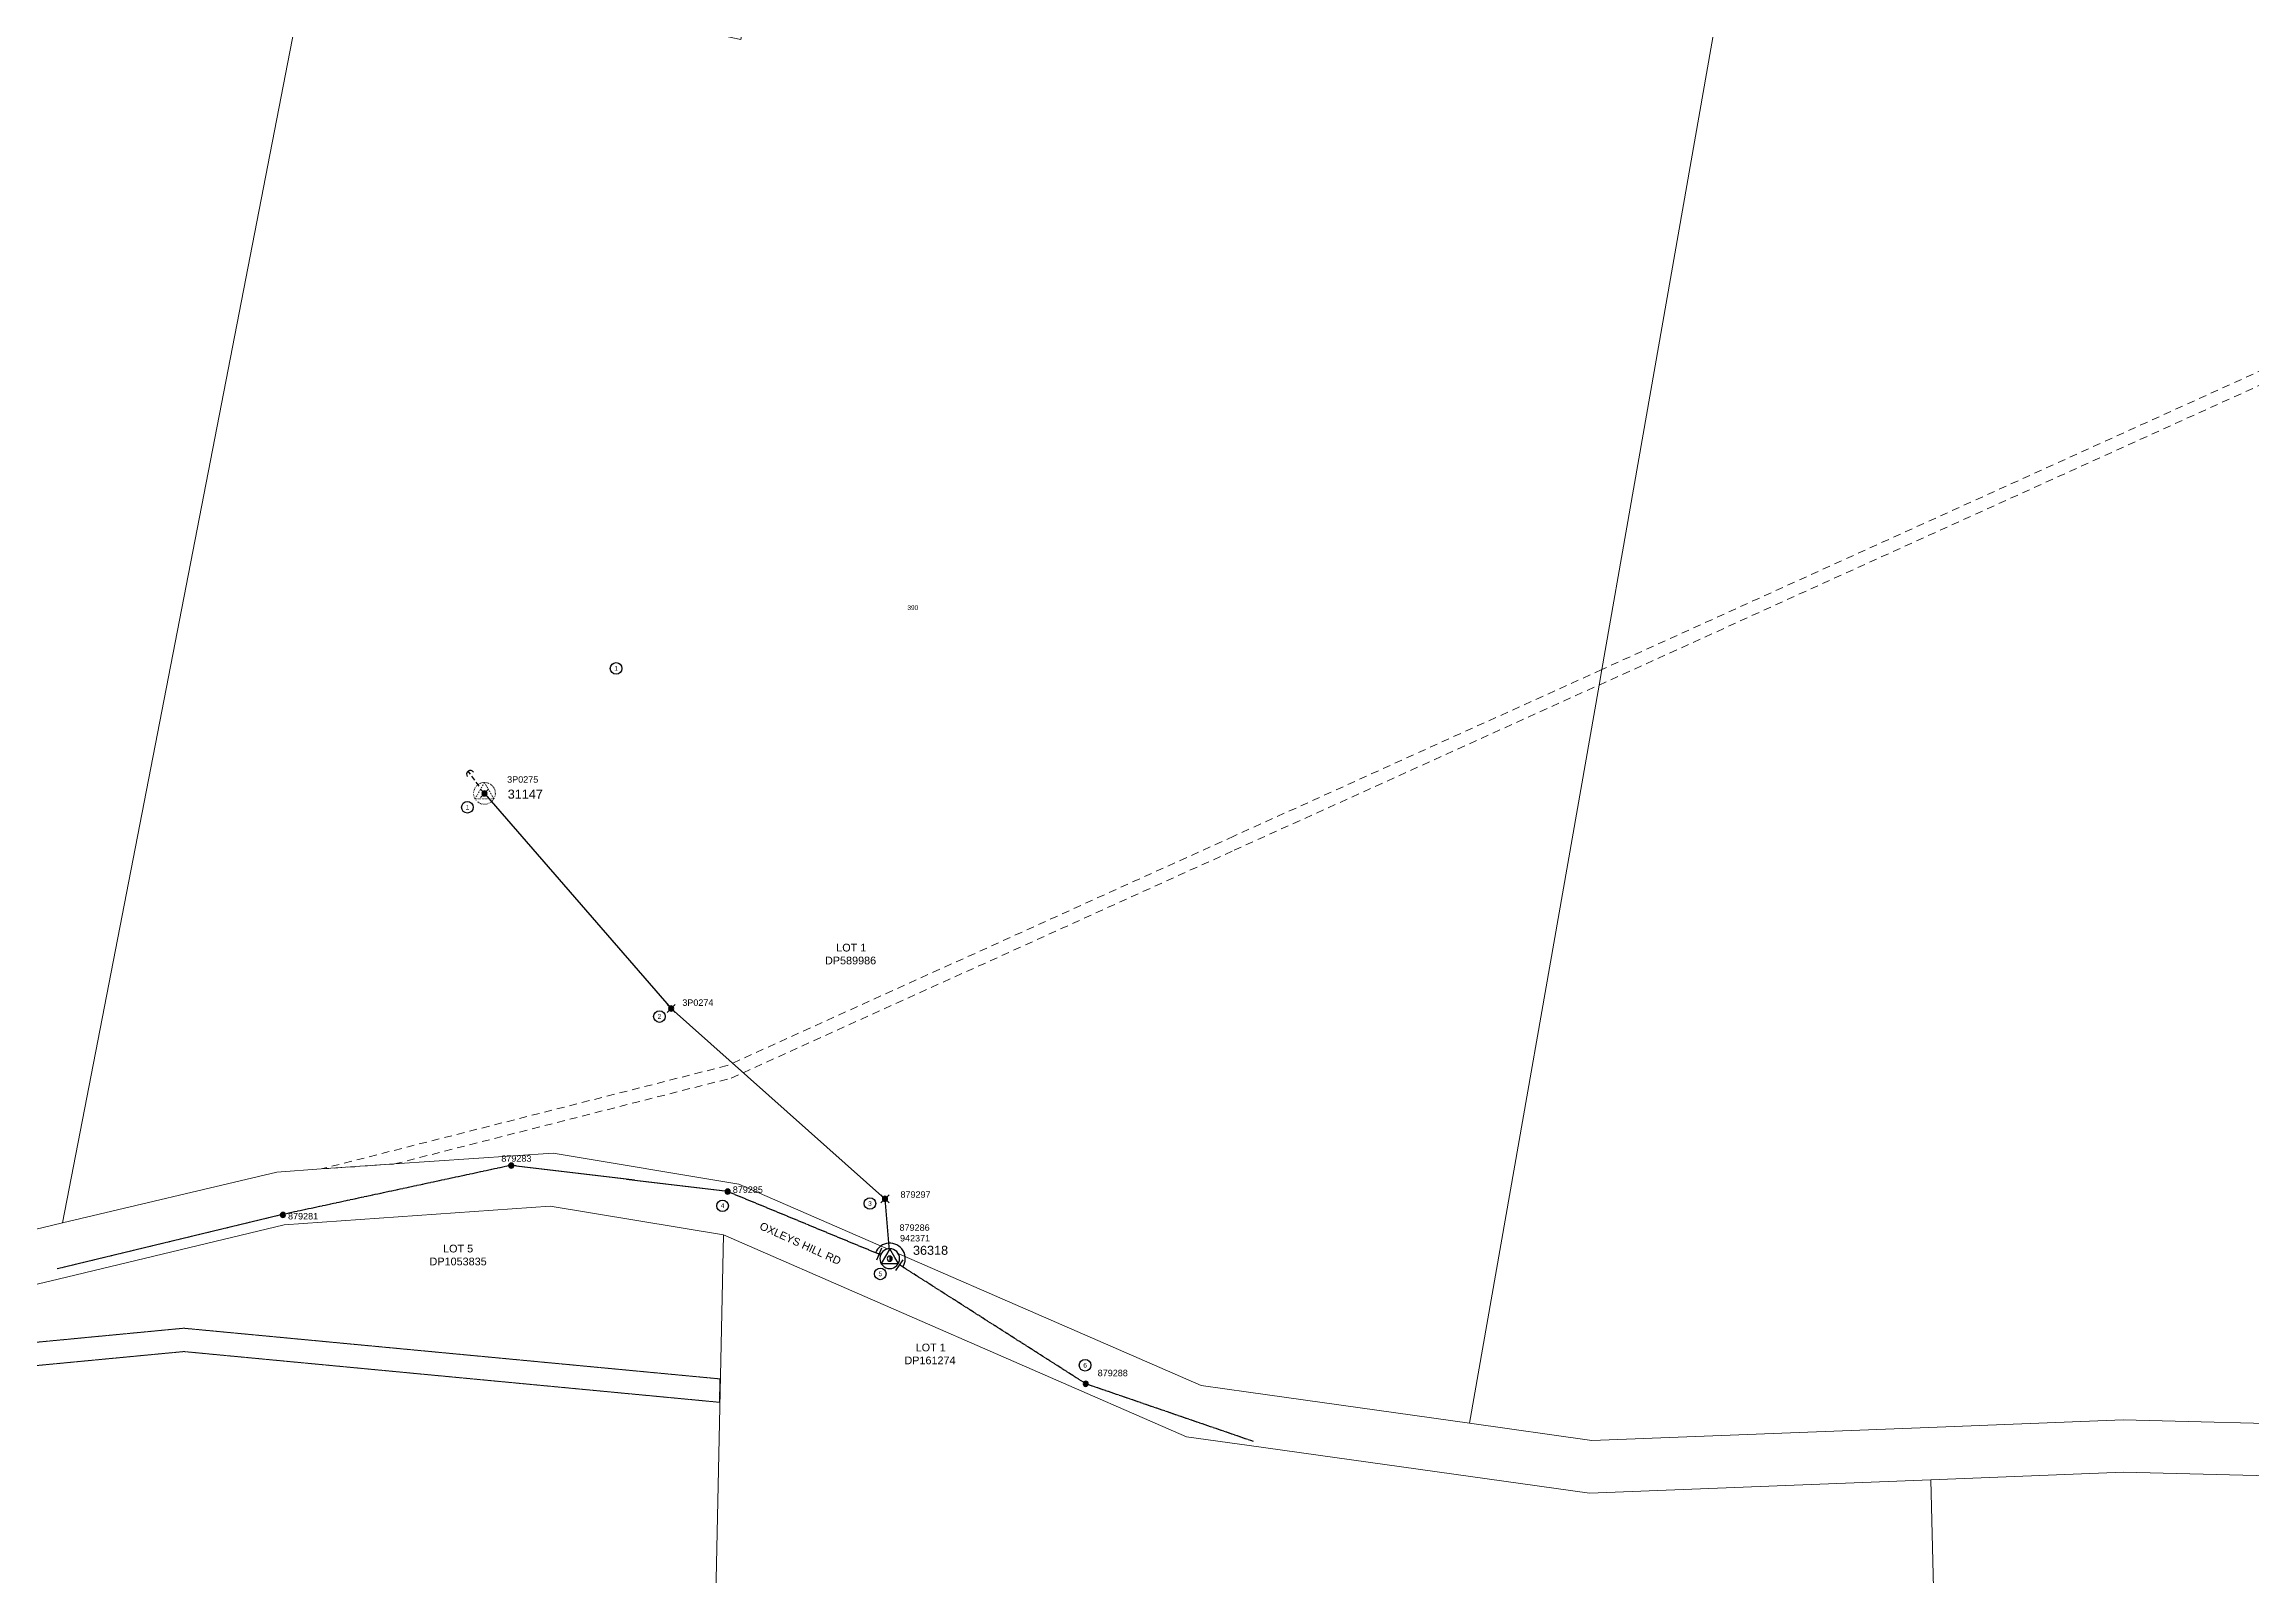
# Model space of a CAD drawing. Header units: metres. Extents: x 256900 to 260596, y 6180686 to 6182802.
# Drawn here: x 258568 to 259423, y 6181521 to 6182114 of the extents above; entities that cross this region are included whole.
import ezdxf
from ezdxf.enums import TextEntityAlignment as Align

# ---------------------------------------------------------------- set-up
doc = ezdxf.new("R2010")
doc.units = ezdxf.units.M
for name, pattern in [('Cable Exist OH', [1, 1, 0]), ('Dash', [5, 3, -2]), ('DASHED2', [9.525, 6.35, -3.175]), ('DOT', [0.25, 0, -0.25]), ('HIDDEN', [0.375, 0.25, -0.125]), ('HIDDEN2', [0.1875, 0.125, -0.0625])]:
    doc.linetypes.add(name, pattern=pattern)
doc.layers.get('0').update_dxf_attribs({"color": 6})
for name, color, linetype, lineweight in [('Cadastre Easements_SP_EXT', 9, 'Continuous', 5), ('Cadastre Land Parcels_SP_EXT', 9, 'Continuous', 5), ('Cadastre Other Property_SP_EXT', 9, 'HIDDEN', 5), ('Cadastre Roads_SP_EXT', 9, 'Continuous', 5)]:
    doc.layers.add(name, color=color, linetype=linetype, lineweight=lineweight)
for name, color, linetype in [('Equip_HV_NEW', 2, 'Continuous'), ('Mains_HV_MOD', 3, 'Continuous'), ('Mains_HV_NEW_Hardwired', 7, 'Continuous'), ('Notes', 7, 'Continuous'), ('Notes_HV_MISC', 7, 'Continuous'), ('Notes_SP_MISC', 7, 'Continuous'), ('Notes_SP_NEW', 2, 'Continuous'), ('OH_Details_SP_MISC', 7, 'Continuous'), ('Sub_SP_TR_HV_LV_SL_LS_EXT', 7, 'Continuous'), ('Sub_SP_TR_HV_LV_SL_LS_NEW', 2, 'Continuous'), ('SupportsOH_SP_MISC', 7, 'Continuous'), ('SupportsOH_SP_TR_HV_LV_SL_EXT', 7, 'Continuous'), ('SupportsOH_SP_TR_HV_LV_SL_MOD', 3, 'Continuous'), ('SupportsOH_SP_TR_HV_LV_SL_NEW', 2, 'Continuous'), ('SupportsUG_SP_LV_EXT', 7, 'Continuous')]:
    doc.layers.add(name, color=color, linetype=linetype)
doc.styles.add('iecARIAL', font='arial.ttf', dxfattribs={"height": 2})
doc.styles.add('POLE_LABEL', font='arial.ttf')
doc.styles.get("Standard").update_dxf_attribs({"font": 'arial.ttf'})
doc.linetypes.add('Cable Rem', pattern='A,6.5,-0.001,["X",Standard,S=2.5,R=0,X=0,Y=-1.27],-0.001', length=6.502)

# ---------------------------------------------------------------- blocks, each defined once
blk = doc.blocks.new('POLE_EXT')
blk.add_hatch(color=256).paths.add_polyline_path([(-1, 0, 1), (1, 0, 1)])
blk.add_lwpolyline([(-1, 0, 1), (1, 0, 1)], format="xyb", close=True)
for tag, height, flags, p in [('pNumber', 2.5, 8, (-17.84, 2.07)), ('OWNED_BY', 0.2, 9, (1.35, -0.4)), ('SPECIAL_USE', 0.2, 9, (1.35, -0.8)), ('STATE', 0.2, 9, (1.35, -1)), ('cLV', 0.2, 9, (1.35, -1.4)), ('hDepth', 0.2, 9, (1.35, -1.6)), ('hDia', 0.2, 9, (1.35, -1.8)), ('cHV', 0.2, 9, (1.35, -2)), ('cLinedev', 0.2, 9, (1.35, -3.4)), ('pExisting', 0.2, 9, (1.35, -3.8)), ('pFooting', 0.2, 9, (1.35, -4.4)), ('pNew', 0.2, 9, (1.35, -4.6)), ('pRelocate', 0.2, 9, (1.35, -5)), ('pRemove', 0.2, 9, (1.35, -5.2)), ('pReplace', 0.2, 9, (1.35, -5.4)), ('pStay', 0.2, 9, (1.35, -5.6)), ('pType', 0.2, 9, (1.35, -5.8)), ('cspan', 0.2, 9, (1.35, -6)), ('STREETNAME', 0.2, 9, (1.35, -6.2)), ('SUBURB', 0.2, 9, (1.35, -6.4)), ('OPERATED_BY', 0.2, 9, (1.36, -7.01)), ('PARENT', 0.2, 9, (1.35, -0.6)), ('USAGE', 0.2, 9, (1.35, -1.2)), ('LBRACKET', 0.2, 9, (1.35, -2.2)), ('LExisting', 0.2, 9, (1.35, -2.4)), ('LANTNUMBER', 0.2, 9, (1.35, -2.6)), ('LOther', 0.2, 9, (1.35, -2.8)), ('LRemove', 0.2, 9, (1.35, -3)), ('LEGEND', 0.2, 9, (1.35, -3.2)), ('LOCATION', 0.2, 9, (1.35, -3.6)), ('PFNUMBER', 0.2, 9, (1.35, -4)), ('NEWPFNUMBER', 0.2, 9, (1.35, -4.2)), ('NOTES', 0.2, 9, (1.35, -6.6)), ('MAINTAINED_BY', 0.2, 9, (1.36, -6.81))]:
    blk.add_attdef(tag, text='', height=height, dxfattribs=dict(flags=flags)).set_placement(p, align=Align.MIDDLE_LEFT)
at = {"style": 'POLE_LABEL'}
for tag, height, flags, p in [('STRUCTURE_PLANT_NUMBER', 0.2, 9, (1.35, 0.03)), ('ASSET_NUM', 2.5, 8, (2, 2)), ('STREET_CODE', 0.2, 9, (1.35, -0.2))]:
    blk.add_attdef(tag, text='', height=height, dxfattribs=dict(at, flags=flags)).set_placement(p, align=Align.MIDDLE_LEFT)
at = {"flags": 1}
blk.add_attdef('Z', (1.35, -7.33), '', height=0.2, dxfattribs=at)
blk = doc.blocks.new('SUB_POLE_DEL')
at = {"linetype": 'DOT', "lineweight": 5}
blk.add_lwpolyline([(-4.22, 0, 1), (4.22, 0, 1)], format="xyb", close=True, dxfattribs=at)
blk.add_lwpolyline([(-3.66, -2.11), (3.66, -2.11), (0, 4.22)], close=True, dxfattribs=at)
for tag, height, flags, p in [('STREET_CODE', 0.2, 9, (1.5, 0)), ('ASSET_NUM', 2.5, 8, (2, 2)), ('OPERATED_BY', 0.2, 9, (1.5, -0.2)), ('Z', 0.2, 1, (1.5, -0.6)), ('MAINTAINED_BY', 0.2, 9, (1.5, -0.4))]:
    blk.add_attdef(tag, text='', height=height, dxfattribs=dict(flags=flags)).set_placement(p, align=Align.MIDDLE_LEFT)
blk = doc.blocks.new('POLE_DEL')
h = blk.add_hatch(color=256)
edge = h.paths.add_edge_path()
edge.add_arc((0, 0), 1, 180, 360)
edge.add_arc((0, 0), 1, 0, 180)
for p, q in [((-1.58, 1.58), (1.58, -1.58)), ((-1.58, -1.58), (1.58, 1.58))]:
    blk.add_line(p, q)
blk.add_lwpolyline([(-1, 0, 1), (1, 0, 1)], format="xyb", close=True)
at = {"flags": 1}
blk.add_attdef('Z', (0, 0), '', height=0.2, dxfattribs=at)
for tag, height, flags, p in [('pNumber', 2.5, 8, (0, 2.07)), ('OWNED_BY', 0.2, 9, (0, -0.4)), ('SPECIAL_USE', 0.2, 9, (0, -0.6)), ('STATE', 0.2, 9, (0, -0.8)), ('cLV', 0.2, 9, (0, -1.2)), ('cHV', 0.2, 9, (0, -1.8)), ('cLinedev', 0.2, 9, (0, -3.2)), ('cspan', 0.2, 9, (0, -5.6)), ('SUBURB', 0.2, 9, (0, -5.8)), ('STREETNAME', 0.2, 9, (0, -6)), ('USAGE', 0.2, 9, (0, -1)), ('hDepth', 0.2, 9, (0, -1.4)), ('hDia', 0.2, 9, (0, -1.6)), ('LBRACKET', 0.2, 9, (0, -2)), ('LExisting', 0.2, 9, (0, -2.2)), ('LANTNUMBER', 0.2, 9, (0, -2.4)), ('LOther', 0.2, 9, (0, -2.6)), ('LRemove', 0.2, 9, (0, -2.8)), ('LEGEND', 0.2, 9, (0, -3)), ('pExisting', 0.2, 9, (0, -3.4)), ('PFNUMBER', 0.2, 9, (0, -3.6)), ('NEWPFNUMBER', 0.2, 9, (0, -3.8)), ('pFooting', 0.2, 9, (0, -4)), ('pNew', 0.2, 9, (0, -4.2)), ('pRelocate', 0.2, 9, (0, -4.6)), ('pRemove', 0.2, 9, (0, -4.8)), ('pReplace', 0.2, 9, (0, -5)), ('pStay', 0.2, 9, (0, -5.2)), ('pType', 0.2, 9, (0, -5.4)), ('LOCATION', 0.2, 9, (0, -6.2)), ('NOTES', 0.2, 9, (0, -6.4))]:
    blk.add_attdef(tag, text='', height=height, dxfattribs=dict(flags=flags)).set_placement(p, align=Align.MIDDLE_LEFT)
at = {"style": 'POLE_LABEL', "flags": 9}
blk.add_attdef('STREET_CODE', text='', height=0.2, dxfattribs=at).set_placement((0, -0.2), align=Align.MIDDLE_LEFT)
blk = doc.blocks.new('DUCT_INDICATOR')
blk.add_circle((0, 0), 2.25)
blk.add_attdef('CODE', text='', height=1.8).set_placement((0, 0), align=Align.MIDDLE_CENTER)
at = {"flags": 1}
blk.add_attdef('Z', (0, 0), '', height=0.2, dxfattribs=at)
blk = doc.blocks.new('STAY_DEL')
at = {"linetype": 'DASHED2', "ltscale": 0.3}
blk.add_line((0, 0), (-7.17, 0), dxfattribs=at)
blk.add_arc((-5.67, 0), 1.5, 90, 270)
blk = doc.blocks.new('SUB_POLE_NEW')
blk.add_wipeout([(-3.84, 0), (-3.81, -0.48), (-3.72, -0.95), (-3.57, -1.41), (-3.37, -1.85), (-3.11, -2.26), (-2.8, -2.63), (-2.45, -2.96), (-2.06, -3.24), (-1.63, -3.47), (-1.19, -3.65), (-0.72, -3.77), (-0.24, -3.83), (0.24, -3.83), (0.72, -3.77), (1.19, -3.65), (1.63, -3.47), (2.06, -3.24), (2.45, -2.96), (2.8, -2.63), (3.11, -2.26), (3.37, -1.85), (3.57, -1.41), (3.72, -0.95), (3.81, -0.48), (3.84, 0), (3.81, 0.48), (3.72, 0.95), (3.57, 1.41), (3.37, 1.85), (3.11, 2.26), (2.8, 2.63), (2.45, 2.96), (2.06, 3.24), (1.63, 3.47), (1.19, 3.65), (0.72, 3.77), (0.24, 3.83), (-0.24, 3.83), (-0.72, 3.77), (-1.19, 3.65), (-1.63, 3.47), (-2.06, 3.24), (-2.45, 2.96), (-2.8, 2.63), (-3.11, 2.26), (-3.37, 1.85), (-3.57, 1.41), (-3.72, 0.95), (-3.81, 0.48)])
blk.add_lwpolyline([(-3.84, 0, 1), (3.84, 0, 1)], format="xyb", close=True)
blk.add_lwpolyline([(1.94, 0.47), (0, 3.84), (-3.33, -1.92), (3.33, -1.92)], close=True)
for tag, height, flags, p in [('STREET_CODE', 0.2, 9, (1.5, 0)), ('ASSET_NUM', 3.5, 8, (2, 2)), ('CONSTRUCTED_VOLTAGE', 0.2, 9, (1.5, -0.2)), ('OPERATING_VOLTAGE', 0.2, 9, (1.5, -0.6)), ('OPERATED_BY', 0.2, 9, (1.5, -0.8)), ('ORIENTATION', 0.2, 9, (1.5, -1.2)), ('OWNED_BY', 0.2, 9, (1.5, -1.4)), ('SECONDARY_VOLTAGE', 0.2, 9, (1.5, -1.6)), ('STATE', 0.2, 9, (1.5, -1.8)), ('SUBSTATION_TYPE', 0.2, 9, (1.5, -2)), ('SUBURB', 0.2, 9, (1.5, -2.6)), ('STREETNAME', 0.2, 9, (1.5, -2.8)), ('Z', 0.2, 1, (1.5, -3.4)), ('NO_PHASES', 0.2, 9, (1.5, -0.4)), ('MAINTAINED_BY', 0.2, 9, (1.5, -1)), ('USAGE', 0.2, 9, (1.5, -2.2)), ('LEGEND', 0.2, 9, (1.5, -2.4)), ('LOCATION', 0.2, 9, (1.5, -3)), ('NOTES', 0.2, 9, (1.5, -3.2))]:
    blk.add_attdef(tag, text='', height=height, dxfattribs=dict(flags=flags)).set_placement(p, align=Align.MIDDLE_LEFT)
blk = doc.blocks.new('POLE_REPLACE_NEW')
for tag, flags, p in [('cspan', 9, (1.5, -5.6)), ('SUBURB', 9, (1.5, -5.8)), ('STREETNAME', 9, (1.5, -6)), ('OPERATED_BY', 9, (1.5, -6.6)), ('Z', 1, (1.5, -7)), ('pType', 9, (1.5, -5.4)), ('LOCATION', 9, (1.5, -6.2)), ('NOTES', 9, (1.5, -6.4)), ('MAINTAINED_BY', 9, (1.5, -6.8))]:
    blk.add_attdef(tag, text='', height=0.2, dxfattribs=dict(flags=flags)).set_placement(p, align=Align.MIDDLE_LEFT)
blk.add_wipeout([(0, 1), (-0.13, 0.99), (-0.25, 0.97), (-0.37, 0.93), (-0.48, 0.88), (-0.59, 0.81), (-0.68, 0.73), (-0.77, 0.64), (-0.84, 0.54), (-0.9, 0.43), (-0.95, 0.31), (-0.98, 0.19), (-1, 0.06), (-1, -0.06), (-0.98, -0.19), (-0.95, -0.31), (-0.9, -0.43), (-0.84, -0.54), (-0.77, -0.64), (-0.68, -0.73), (-0.59, -0.81), (-0.48, -0.88), (-0.37, -0.93), (-0.25, -0.97), (-0.13, -0.99), (0, -1), (0.13, -0.99), (0.25, -0.97), (0.37, -0.93), (0.48, -0.88), (0.59, -0.81), (0.68, -0.73), (0.77, -0.64), (0.84, -0.54), (0.9, -0.43), (0.95, -0.31), (0.98, -0.19), (1, -0.06), (1, 0.06), (0.98, 0.19), (0.95, 0.31), (0.9, 0.43), (0.84, 0.54), (0.77, 0.64), (0.68, 0.73), (0.59, 0.81), (0.48, 0.88), (0.37, 0.93), (0.25, 0.97), (0.13, 0.99)])
h = blk.add_hatch(color=256)
edge = h.paths.add_edge_path()
edge.add_arc((0, 0), 1, 270, 450)
edge.add_line((0, 1), (0, -1))
blk.add_lwpolyline([(0, 1), (0, -1)])
at = {"lineweight": -3}
blk.add_arc((0, 0), 1, 90, 270, dxfattribs=at)
blk.add_arc((0, 0), 1, 270, 90)
at = {"style": 'POLE_LABEL', "flags": 9}
blk.add_attdef('STRUCTURE_PLANT_NUMBER', text='', height=0.2, dxfattribs=at).set_placement((1.5, 0.24), align=Align.MIDDLE_LEFT)
for tag, height, flags, p in [('STREET_CODE', 0.2, 9, (1.5, 0)), ('ASSET_NUM', 2.5, 8, (2, 2)), ('OWNED_BY', 0.2, 9, (1.5, -0.2)), ('SPECIAL_USE', 0.2, 9, (1.5, -0.6)), ('STATE', 0.2, 9, (1.5, -0.8)), ('cLV', 0.2, 9, (1.5, -1.2)), ('cHV', 0.2, 9, (1.5, -1.8)), ('cLinedev', 0.2, 9, (1.5, -3.2)), ('PARENT', 0.2, 9, (1.5, -0.4)), ('USAGE', 0.2, 9, (1.5, -1)), ('hDepth', 0.2, 9, (1.5, -1.4)), ('hDia', 0.2, 9, (1.5, -1.6)), ('LBRACKET', 0.2, 9, (1.5, -2)), ('LExisting', 0.2, 9, (1.5, -2.2)), ('LANTNUMBER', 0.2, 9, (1.5, -2.4)), ('LOther', 0.2, 9, (1.5, -2.6)), ('LRemove', 0.2, 9, (1.5, -2.8)), ('LEGEND', 0.2, 9, (1.5, -3)), ('pExisting', 0.2, 9, (1.5, -3.4)), ('PFNUMBER', 0.2, 9, (1.5, -3.6)), ('NEWPFNUMBER', 0.2, 9, (1.5, -3.8)), ('pFooting', 0.2, 9, (1.5, -4)), ('pNew', 0.2, 9, (1.5, -4.2)), ('pRelocate', 0.2, 9, (1.5, -4.6)), ('pRemove', 0.2, 9, (1.5, -4.8)), ('pReplace', 0.2, 9, (1.5, -5)), ('pStay', 0.2, 9, (1.5, -5.2)), ('pNumber', 2, 8, (1.5, -4.4))]:
    blk.add_attdef(tag, text='', height=height, dxfattribs=dict(flags=flags)).set_placement(p, align=Align.MIDDLE_LEFT)
blk = doc.blocks.new('HV_End Shackle_NEW')
for tag, flags, p in [('Z', 1, (1.5, -2.2)), ('NOTES', 9, (1.5, -2))]:
    blk.add_attdef(tag, text='', height=0.2, dxfattribs=dict(flags=flags)).set_placement(p, align=Align.MIDDLE_LEFT)
blk.add_wipeout([(-0.25, 0), (-0.25, 1.81), (0.25, 1.82), (0.25, 0)])
blk.add_line((1, 1.81), (-1, 1.81))
at = {"flags": 9}
for tag, p in [('CONNECTOR_TYPE', (1.5, 0)), ('CONSTRUCTED_VOLTAGE', (1.5, -0.2)), ('OPERATING_VOLTAGE', (1.5, -0.6)), ('ORIENTATION', (1.5, -0.8)), ('OWNED_BY', (1.5, -1)), ('OPERATED_BY', (1.5, -1.2)), ('STATE', (1.5, -1.6)), ('NO_PHASES', (1.5, -0.4)), ('MAINTAINED_BY', (1.5, -1.4)), ('USAGE', (1.5, -1.8))]:
    blk.add_attdef(tag, text='', height=0.2, dxfattribs=at).set_placement(p, align=Align.MIDDLE_LEFT)

msp = doc.modelspace()

# ---------------------------------------------------------------- linework, layer by layer
at = {"layer": 'Cadastre Easements_SP_EXT', "linetype": 'Dash'}
msp.add_lwpolyline([(259682.95, 6182103.88), (259171.2, 6181871.61), (259028.67, 6181807.06), (258832.47, 6181718.2), (258675.3, 6181678.15), (258703.69, 6181680.1), (258703.69, 6181680.1), (258834.1, 6181713.36), (259028.83, 6181801.59), (259170.15, 6181865.62), (259681.79, 6182097.83)], dxfattribs=at)
at = {"layer": 'Cadastre Land Parcels_SP_EXT', "linetype": 'Continuous'}
for points in [[(259276.26, 6182470.19), (259010.44, 6182506.58), (258915.2, 6182519.62), (258837.76, 6182115.67), (258670.88, 6182150.92), (258575.1, 6181657.3), (258658.05, 6181676.97), (258675.3, 6181678.15), (258703.69, 6181680.1), (258765.15, 6181684.31), (258837.04, 6181672.29), (259015.99, 6181594.25), (259034.34, 6181591.68), (259119.97, 6181579.66), (259170.15, 6181865.62), (259171.2, 6181871.61), (259276.26, 6182470.19)], [(259034.67, 6181571.02), (259010.42, 6181574.43), (258831.04, 6181652.7), (258823.04, 6181276.49), (258534.5, 6180736.97), (258843.15, 6180751.89), (259055.56, 6180761.48), (259058.72, 6180761.62), (259123.9, 6180754.46), (259166.25, 6180859.45), (259273.26, 6180750.05), (259351.84, 6180729.07), (259398.29, 6181078.23), (259290.38, 6181089.97), (259307.26, 6181206.23), (259298.57, 6181557.7), (259166.38, 6181552.51), (259034.67, 6181571.02)]]:
    msp.add_lwpolyline(points, close=True, dxfattribs=at)
msp.add_lwpolyline([(258823.04, 6181276.49), (258831.04, 6181652.7), (258763.95, 6181663.76), (258660.96, 6181656.45), (258570.26, 6181634.69), (258561.98, 6181632.71), (258504.23, 6181618.85), (258387.4, 6181584.12), (258349.05, 6181572.71), (258361.49, 6181565.97), (258380.71, 6181501.29)], dxfattribs=at)
at = {"layer": 'Cadastre Other Property_SP_EXT', "linetype": 'HIDDEN2'}
msp.add_lwpolyline([(258392.47, 6181585.58), (258622.07, 6181607.42), (258829.49, 6181587.77), (258829.71, 6181596.83), (258622.03, 6181616.46), (258437.11, 6181598.83), (258392.47, 6181585.58)], close=True, dxfattribs=at)
at = {"layer": 'Cadastre Roads_SP_EXT', "linetype": 'Continuous'}
for points in [[(259534.41, 6181576.86), (259373.06, 6181581.01), (259297.84, 6181578.01), (259167.27, 6181573.02), (259119.97, 6181579.66), (259034.34, 6181591.68), (259015.99, 6181594.25), (258837.04, 6181672.29), (258765.15, 6181684.31), (258703.69, 6181680.1), (258675.3, 6181678.15), (258658.05, 6181676.97), (258575.1, 6181657.3), (258499, 6181638.98), (258232.74, 6181559.6), (258130.67, 6181562.22)], [(258129.47, 6181541.67), (258235.25, 6181538.88), (258349.05, 6181572.71), (258387.4, 6181584.12), (258504.23, 6181618.85), (258561.98, 6181632.71), (258570.26, 6181634.69), (258660.96, 6181656.45), (258763.95, 6181663.76), (258831.04, 6181652.7), (259010.42, 6181574.43), (259034.67, 6181571.02), (259166.38, 6181552.51), (259298.57, 6181557.7), (259373.17, 6181560.7), (259527.22, 6181556.79)]]:
    msp.add_lwpolyline(points, dxfattribs=at)
at = {"layer": 'Mains_HV_MOD', "linetype": 'Cable Exist OH'}
for points in [[(258832.67, 6181669.39), (258832.67, 6181669.39), (258748.81, 6181679.54), (258660.27, 6181660.49), (258573.09, 6181639.48)], [(258895.54, 6181643.35), (258895.45, 6181643.41), (258832.67, 6181669.39)], [(259036.26, 6181572.6), (258971.4, 6181594.91), (258971.4, 6181594.91), (258895.54, 6181643.35)]]:
    msp.add_lwpolyline(points, dxfattribs=at)
at = {"layer": 'Mains_HV_MOD', "linetype": 'Continuous'}
for points in [[(258897.11, 6181642.31, -0.917769), (258893.62, 6181644.21)], [(258895.51, 6181645.55, 0.313202), (258893.6, 6181644.18)]]:
    msp.add_lwpolyline(points, format="xyb", dxfattribs=at)
at = {"layer": 'OH_Details_SP_MISC', "color": 2, "linetype": 'Cable Rem', "flags": 128}
msp.add_lwpolyline([(258738.51, 6181823.64), (258810.78, 6181740.3), (258893.6, 6181666.56), (258895.54, 6181643.35)], dxfattribs=at)

# ---------------------------------------------------------------- block references
at = {"layer": 'Notes_HV_MISC', "linetype": 'Cable Rem'}
for p, values in [((258830.7, 6181663.88), {'CODE': '4'}), ((258891.79, 6181637.51), {'CODE': '5'}), ((258971.1, 6181602.12), {'CODE': '6'})]:
    msp.add_blockref('DUCT_INDICATOR', p, dxfattribs=at).add_auto_attribs(values)
at = {"layer": 'Notes_SP_NEW', "linetype": 'Cable Rem'}
for p, values in [((258789.49, 6181872.05), {'CODE': '1'}), ((258731.89, 6181818.25), {'CODE': '1'}), ((258806.27, 6181737.2), {'CODE': '2'}), ((258830.7, 6181663.88), {'CODE': '4'}), ((258887.78, 6181664.78), {'CODE': '3'}), ((258891.79, 6181637.51), {'CODE': '5'}), ((258971.1, 6181602.12), {'CODE': '6'})]:
    msp.add_blockref('DUCT_INDICATOR', p, dxfattribs=at).add_auto_attribs(values)
at = {"layer": 'Sub_SP_TR_HV_LV_SL_LS_EXT'}
ref = msp.add_blockref('SUB_POLE_DEL', (258738.51, 6181823.64), dxfattribs=at)
ref.add_attrib('ASSET_NUM', '31147', dxfattribs={"layer": '0', "height": 3.5}).set_placement((258747.52, 6181823.35), align=Align.MIDDLE_LEFT)
at = {"layer": 'SupportsOH_SP_MISC', "color": 0, "rotation": 305.8225224184881}
msp.add_blockref('STAY_DEL', (258736.4, 6181826.43), dxfattribs=at)
at = {"layer": 'SupportsOH_SP_TR_HV_LV_SL_EXT'}
ref = msp.add_blockref('POLE_EXT', (258748.86, 6181679.45), dxfattribs=at)
ref.add_attrib('ASSET_NUM', '879283', dxfattribs={"layer": '0', "height": 2.5, "style": 'POLE_LABEL'}).set_placement((258750.86, 6181680.2), align=Align.BOTTOM_CENTER)
ref = msp.add_blockref('POLE_EXT', (258660.44, 6181660.35), dxfattribs=at)
ref.add_attrib('ASSET_NUM', '879281', dxfattribs={"layer": '0', "height": 2.5, "style": 'POLE_LABEL'}).set_placement((258662.44, 6181661.1), align=Align.TOP_LEFT)
at = {"layer": 'SupportsOH_SP_TR_HV_LV_SL_MOD'}
ref = msp.add_blockref('POLE_EXT', (258832.67, 6181669.39), dxfattribs=at)
ref.add_attrib('ASSET_NUM', '879285', dxfattribs={"layer": '0', "height": 2.5, "style": 'POLE_LABEL'}).set_placement((258834.67, 6181670.14), align=Align.MIDDLE_LEFT)
ref = msp.add_blockref('POLE_EXT', (258971.35, 6181594.95), dxfattribs=at)
ref.add_attrib('ASSET_NUM', '879288', dxfattribs={"layer": '0', "height": 2.5, "style": 'POLE_LABEL'}).set_placement((258975.98, 6181599.12), align=Align.MIDDLE_LEFT)
at = {"layer": 'SupportsUG_SP_LV_EXT'}
ref = msp.add_blockref('POLE_DEL', (258738.51, 6181823.64), dxfattribs=at)
ref.add_attrib('ASSET_NUM', '3P0275', dxfattribs={"layer": '0', "height": 2.5, "style": 'POLE_LABEL'}).set_placement((258747.3, 6181829.03), align=Align.MIDDLE_LEFT)
ref = msp.add_blockref('POLE_DEL', (258810.78, 6181740.3), dxfattribs=at)
ref.add_attrib('ASSET_NUM', '3P0274', dxfattribs={"layer": '0', "height": 2.5, "style": 'POLE_LABEL'}).set_placement((258815.12, 6181742.59), align=Align.MIDDLE_LEFT)
ref = msp.add_blockref('POLE_DEL', (258893.6, 6181666.56), dxfattribs=at)
ref.add_attrib('ASSET_NUM', '879297', dxfattribs={"layer": '0', "height": 2.5, "style": 'POLE_LABEL'}).set_placement((258899.6, 6181668.26), align=Align.MIDDLE_LEFT)

# ---------------------------------------------------------------- texts
at = {"layer": 'Cadastre Land Parcels_SP_EXT'}
msp.add_text('390', height=1.8, dxfattribs=at).set_placement((258902.28, 6181894.68))
at = {"layer": 'Cadastre Roads_SP_EXT'}
msp.add_text('OXLEYS HILL RD', height=3, rotation=335.53474, dxfattribs=at).set_placement((258844.75, 6181654.98))
at = {"layer": 'Notes'}
msp.add_text('OXLEYS HILL RD', height=3, rotation=335.53474, dxfattribs=at).set_placement((258844.75, 6181654.98))
at = {"layer": 'Notes_SP_MISC', "color": 2, "linetype": 'Continuous', "char_height": 3, "width": 38.5404, "attachment_point": 1, "style": 'iecARIAL'}
for s, insert in [('\\pi13.985;LOT 1 \\P\\pi9.6246;DP589986', (258860.75, 6181765.4)), ('\\pi13.685;LOT 5\\P\\pi8.4469;DP1053835', (258708.79, 6181648.82)), ('\\pi13.985;LOT 1 \\P\\pi9.6297;DP161274', (258891.5, 6181610.5))]:
    msp.add_mtext(s, dxfattribs=dict(at, insert=insert))
at = {"layer": 'Notes_SP_MISC', "color": 2, "linetype": 'Cable Rem', "insert": (258899.25, 6181656.69), "char_height": 2.5, "attachment_point": 1, "style": 'iecARIAL'}
msp.add_mtext_dynamic_manual_height_columns('879286', width=11.9193, gutter_width=10, heights=[0], dxfattribs=at)

# ---------------------------------------------------------------- next in the draw order: block references
at = {"layer": 'Equip_HV_NEW', "linetype": 'Cable Rem', "xscale": 2.5, "yscale": 2.5, "rotation": 236.1397706570893}
msp.add_blockref('HV_End Shackle_NEW', (258895.45, 6181643.41), dxfattribs=at)

# ---------------------------------------------------------------- next in the draw order: block references
at = {"layer": 'Equip_HV_NEW', "linetype": 'Cable Rem', "xscale": 2.5, "yscale": 2.5, "rotation": 67.52054073377045}
msp.add_blockref('HV_End Shackle_NEW', (258895.45, 6181643.41), dxfattribs=at)

# ---------------------------------------------------------------- next in the draw order: linework, layer by layer
at = {"layer": 'Mains_HV_NEW_Hardwired', "color": 2, "linetype": 'Continuous'}
msp.add_arc((258895.45, 6181643.41), 6.01, 327.42952, 157.52053, dxfattribs=at)

# ---------------------------------------------------------------- next in the draw order: block references
at = {"layer": 'Sub_SP_TR_HV_LV_SL_LS_NEW'}
ref = msp.add_blockref('SUB_POLE_NEW', (258895.45, 6181643.41), dxfattribs=at)
ref.add_attrib('ASSET_NUM', '36318', dxfattribs={"layer": '0', "height": 3.5}).set_placement((258904.45, 6181646.65), align=Align.MIDDLE_LEFT)

# ---------------------------------------------------------------- next in the draw order: block references
at = {"layer": 'SupportsOH_SP_TR_HV_LV_SL_NEW'}
ref = msp.add_blockref('POLE_REPLACE_NEW', (258895.45, 6181643.41), dxfattribs=at)
ref.add_attrib('ASSET_NUM', '942371', dxfattribs={"layer": '0', "height": 2.5}).set_placement((258899.43, 6181651.32), align=Align.MIDDLE_LEFT)

doc.saveas('drawing.dxf')
